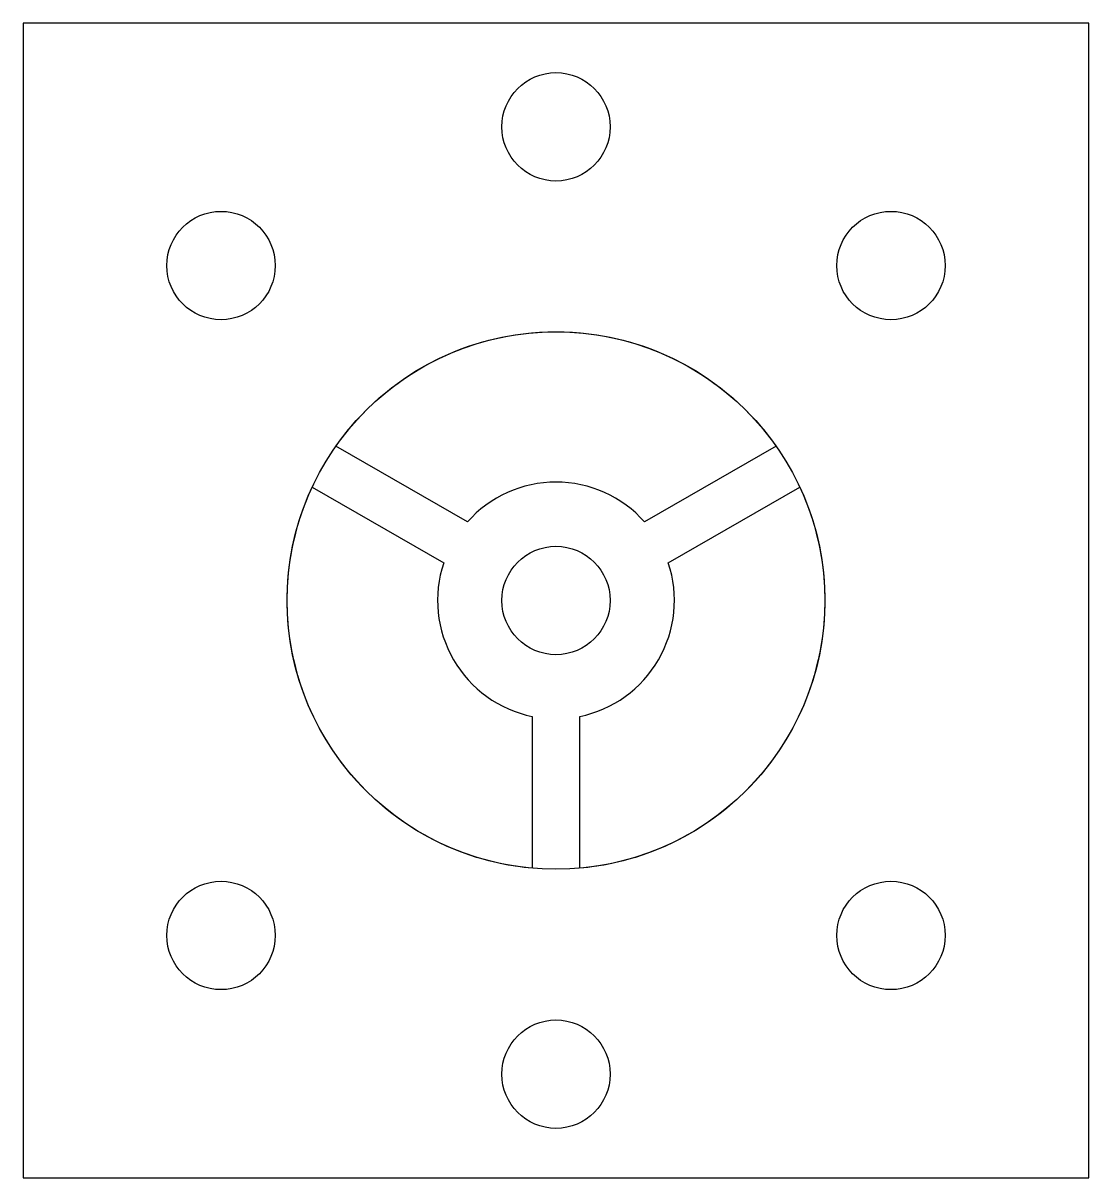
# Model space of a CAD drawing. Header units: inches. Extents: x -1.12 to 1.12, y -6 to -3.56.
import ezdxf

# ---------------------------------------------------------------- set-up
doc = ezdxf.new("R2010")
doc.units = ezdxf.units.IN
doc.layers.get('0').update_dxf_attribs({"linetype": 'CONTINUOUS'})

msp = doc.modelspace()

# ---------------------------------------------------------------- linework, layer by layer
for points in [[(-1.125, -3.562), (-1.125, -6), (1.125, -6), (1.125, -3.562)], [(1.125, -6), (1.125, -3.562), (-1.125, -3.562), (-1.125, -6)]]:
    msp.add_lwpolyline(points, close=True)
for points in [[(0.1871, -4.6152, 0.450079), (-0.1871, -4.6152), (-0.4646, -4.4551, -0.519961), (0.4646, -4.4551)], [(-0.05, -5.0259), (-0.05, -5.3463, -0.519961), (-0.5146, -4.5417), (-0.2371, -4.7018, 0.450079)], [(0.2371, -4.7018), (0.5146, -4.5417, -0.519961), (0.05, -5.3463), (0.05, -5.0259, 0.450079)]]:
    msp.add_lwpolyline(points, format="xyb", close=True)
for centre, radius in [((0, -3.781), 0.1144), ((0, -3.781), 0.1144), ((-0.7071, -4.0739), 0.1144), ((-0.7071, -4.0739), 0.1144), ((0.7071, -4.0739), 0.1144), ((0.7071, -4.0739), 0.1144), ((0, -4.781), 0.5675), ((0, -4.781), 0.1144), ((-0.7071, -5.4881), 0.1144), ((-0.7071, -5.4881), 0.1144), ((0.7071, -5.4881), 0.1144), ((0.7071, -5.4881), 0.1144), ((0, -5.781), 0.1144), ((0, -5.781), 0.1144)]:
    msp.add_circle(centre, radius)

doc.saveas('drawing.dxf')
